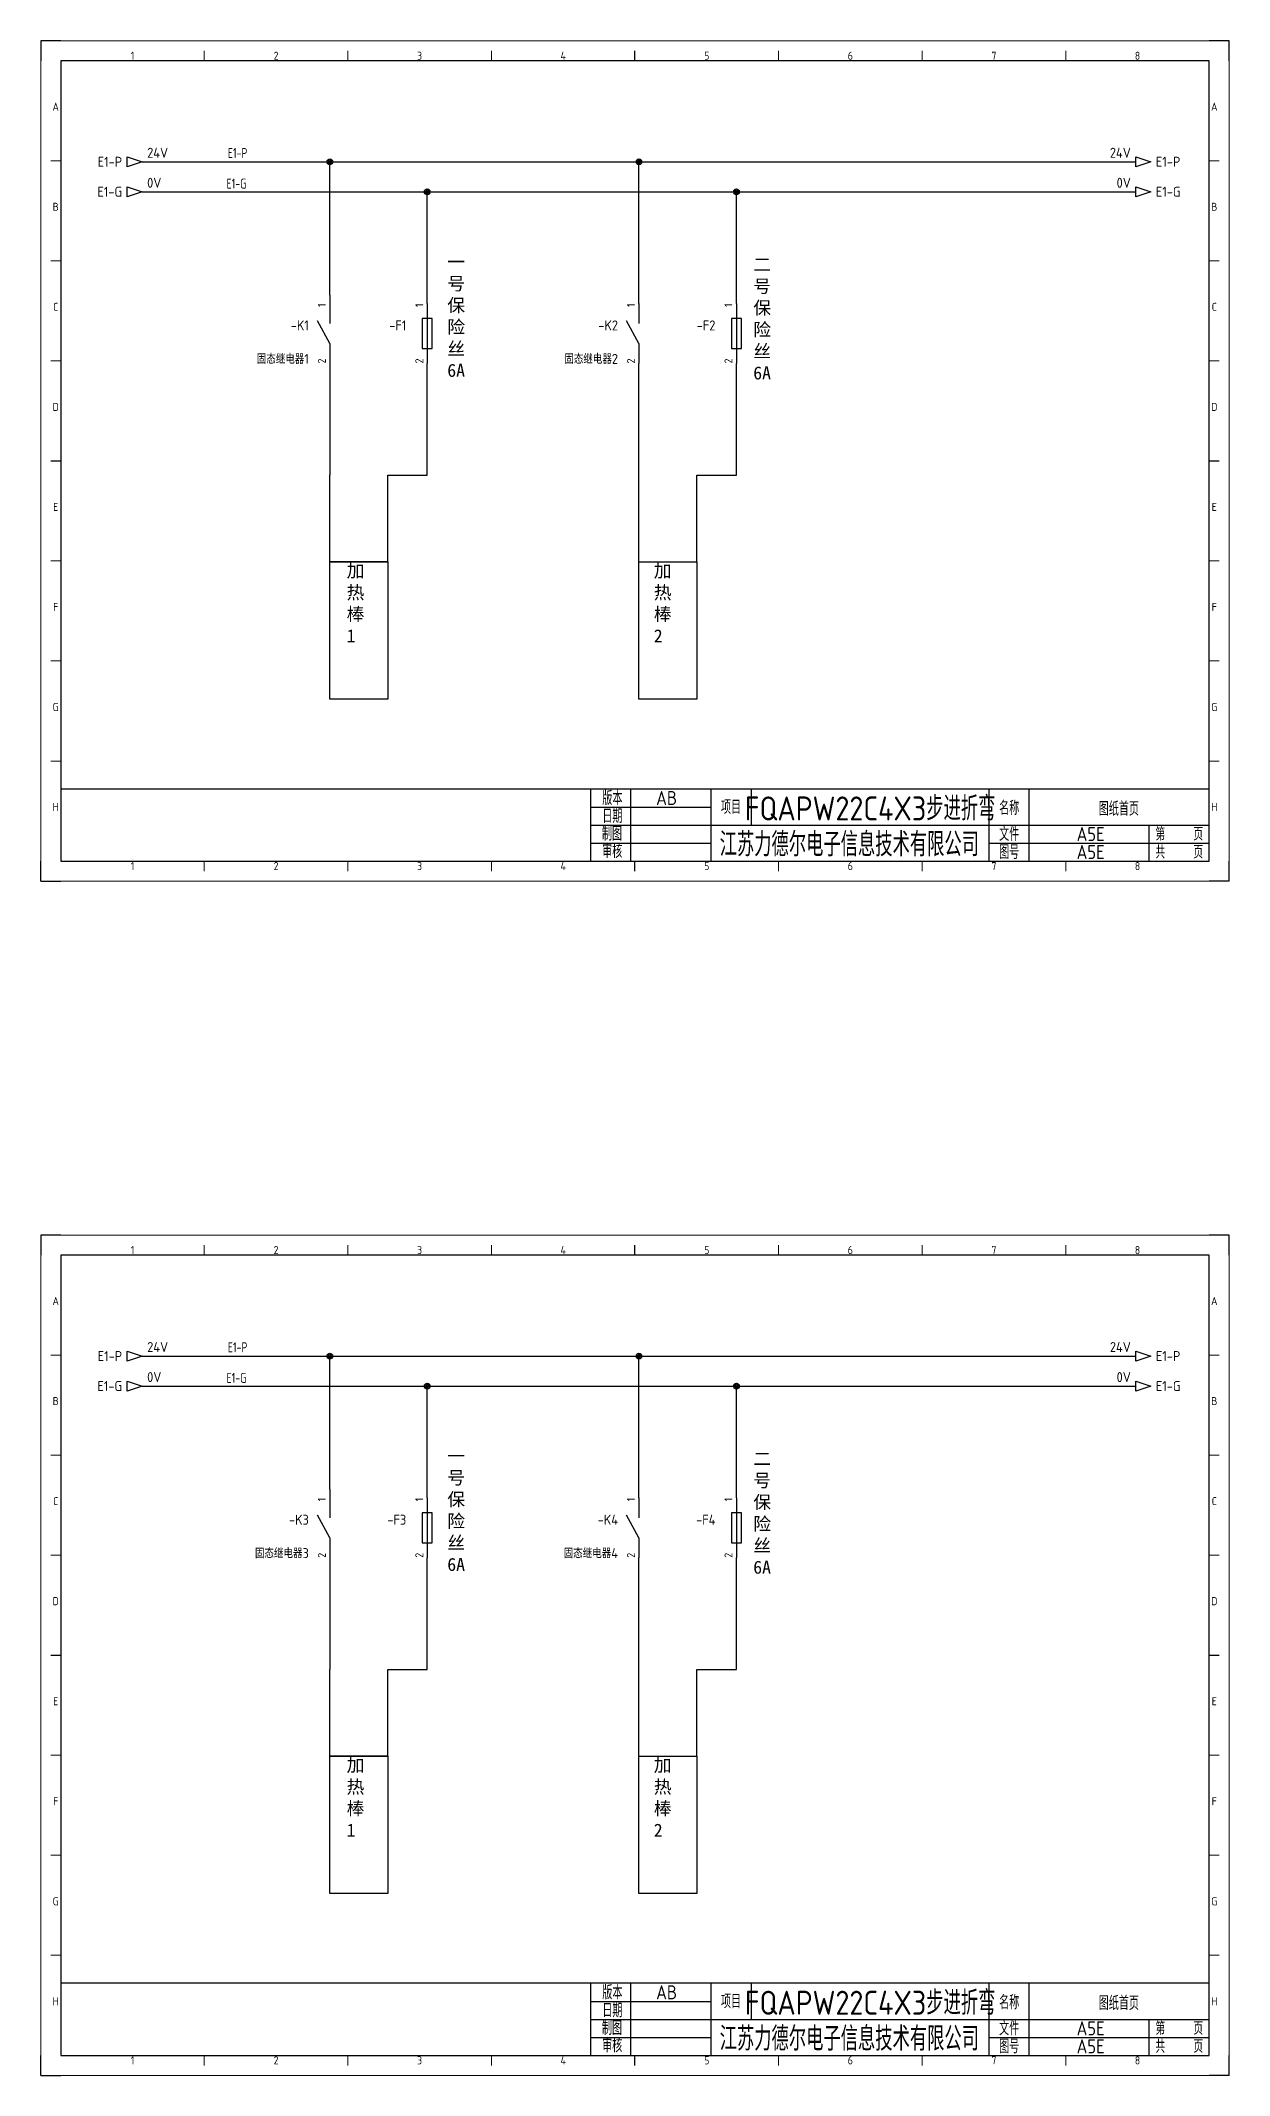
# Model space of a CAD drawing. Header units: millimetres. Extents: x -1494 to 5708, y 2764 to 5210.
# Drawn here: x 2257 to 2851, y 3991 to 5008 of the extents above; entities that cross this region are included whole.
import ezdxf
from ezdxf.enums import TextEntityAlignment as Align

# ---------------------------------------------------------------- set-up
doc = ezdxf.new("R2010")
doc.units = ezdxf.units.MM
for name, color, linetype in [('AE_BOR', 1, 'Continuous'), ('DESCCHILD', 20, 'Continuous'), ('SYMS', 7, 'Continuous'), ('TAGS', 51, 'Continuous'), ('TERMS', 123, 'Continuous'), ('WIRENO', 70, 'Continuous'), ('WIREREF', 61, 'Continuous'), ('WIREREF_DEST', 61, 'Continuous'), ('XREF', 7, 'Continuous'), ('图框_标题栏属性', 1, 'Continuous'), ('图框_标题栏文字', 6, 'Continuous')]:
    doc.layers.add(name, color=color, linetype=linetype)
doc.styles.add('ACGBTS', font='ISOCP.SHX')
doc.styles.get("Standard").update_dxf_attribs({"font": 'arial.ttf'})
doc.styles.add('WD_IEC', font='ISOCP2.shx', dxfattribs={"height": 4, "bigfont": 'gbcbig.shx'})
doc.styles.add('工程字', font='gbenor.shx', dxfattribs={"bigfont": 'gbcbig.shx'})

# ---------------------------------------------------------------- blocks, each defined once
blk = doc.blocks.new('HA1D3')
blk.add_lwpolyline([(0, 0), (-3.75, -1.25), (-3.75, 1.25)], close=True)
at = {"style": 'WD_IEC'}
blk.add_attdef('XREF', text='', height=2.5, dxfattribs=at).set_placement((-5, 0), align=Align.MIDDLE_RIGHT)
at = {"style": 'WD_IEC', "flags": 1}
blk.add_attdef('SIGCODE', text='', height=1, dxfattribs=at).set_placement((-2.5, 1.8), align=Align.RIGHT)
at = {"style": 'WD_IEC'}
for tag, p, height, flags in [('X1TERM01', (0, 0), 0.32, 1), ('WIRENO', (1.25, 1), 2.5, 8)]:
    blk.add_attdef(tag, p, '', height=height, dxfattribs=dict(at, flags=flags))
blk.add_attdef('DESC1', text='', height=2.5, dxfattribs=at).set_placement((1.25, -1), align=Align.TOP_LEFT)
blk = doc.blocks.new('HA1S1')
blk.add_lwpolyline([(0, 1.25), (3.75, 0), (0, -1.25)], close=True)
at = {"style": 'WD_IEC'}
for tag, height, flags, p in [('WIRENO', 2.5, 8, (-1.25, 1)), ('SIGCODE', 1, 1, (5, 1.8))]:
    blk.add_attdef(tag, text='', height=height, dxfattribs=dict(at, flags=flags)).set_placement(p, align=Align.RIGHT)
at = {"style": 'WD_IEC', "flags": 1}
blk.add_attdef('X4TERM01', (0, 0), '', height=0.32, dxfattribs=at)
at = {"style": 'WD_IEC'}
blk.add_attdef('XREF', text='', height=2.5, dxfattribs=at).set_placement((5, 0), align=Align.MIDDLE_LEFT)
blk.add_attdef('DESC1', text='', height=2.5, dxfattribs=at).set_placement((-1.25, -1), align=Align.TOP_RIGHT)
blk = doc.blocks.new('WD_WNH')
at = {"linetype": 'Continuous', "style": 'WD_IEC', "width": 0.8}
blk.add_attdef('WIRENO', text='', height=2.5, dxfattribs=at).set_placement((0, 0.75), align=Align.CENTER)
at = {"style": 'WD_IEC', "flags": 1}
for tag, p in [('W08USER', (0, 0.375)), ('W04USER', (0, 0.875)), ('W05USER', (0, 0.75)), ('W09USER', (0, 0.25)), ('W03USER', (0, 1)), ('W06USER', (0, 0.625)), ('W07USER', (0, 0.5)), ('W02USER', (0, 1.125)), ('W01USER', (0, 1.25)), ('W10USER', (0, 0.125))]:
    blk.add_attdef(tag, text='', height=0.08, dxfattribs=at).set_placement(p, align=Align.CENTER)
blk = doc.blocks.new('WDDOT')
for radius in [0.72, 0.449, 0.223]:
    blk.add_circle((0, 0), radius)
blk = doc.blocks.new('Border')
for p, q in [((584, 410), (10, 410)), ((10, 410), (10, 10)), ((584, 10), (584, 410)), ((10, 10), (584, 10))]:
    blk.add_line(p, q)
at = {"layer": 'AE_BOR', "color": 1, "lineweight": 30}
for p, q in [((10, 420), (0, 420)), ((0, 420), (0, 410)), ((594, 420), (584, 420)), ((594, 410), (594, 420)), ((297, 410), (297, 415)), ((5, 210), (10, 210)), ((584, 210), (589, 210)), ((0, 0), (0, 10)), ((0, 0), (10, 0)), ((297, 5), (297, 10)), ((594, 0), (584, 0)), ((594, 0), (594, 10))]:
    blk.add_line(p, q, dxfattribs=at)
at = {"layer": 'AE_BOR', "color": 1, "lineweight": 15}
for p, q in [((0, 420), (594, 420)), ((0, 0), (0, 420)), ((594, 420), (594, 0)), ((81.75, 410), (81.75, 415)), ((153.5, 410), (153.5, 415)), ((225.25, 410), (225.25, 415)), ((368.75, 410), (368.75, 415)), ((440.5, 410), (440.5, 415)), ((512.25, 410), (512.25, 415)), ((10, 360), (5, 360)), ((589, 360), (584, 360)), ((10, 310), (5, 310)), ((589, 310), (584, 310)), ((10, 260), (5, 260)), ((589, 260), (584, 260)), ((10, 160), (5, 160)), ((589, 160), (584, 160)), ((10, 110), (5, 110)), ((589, 110), (584, 110)), ((10, 60), (5, 60)), ((589, 60), (584, 60)), ((594, 0), (0, 0)), ((81.75, 5), (81.75, 10)), ((153.5, 5), (153.5, 10)), ((225.25, 5), (225.25, 10)), ((368.75, 5), (368.75, 10)), ((440.5, 5), (440.5, 10)), ((512.25, 5), (512.25, 10))]:
    blk.add_line(p, q, dxfattribs=at)
at = {"layer": 'AE_BOR', "color": 1, "lineweight": 15, "style": 'ACGBTS'}
for s, p in [('1', (45.875, 412.5)), ('2', (117.625, 412.5)), ('3', (189.375, 412.5)), ('4', (261.125, 412.5)), ('5', (332.875, 412.5)), ('6', (404.625, 412.5)), ('7', (476.375, 412.5)), ('8', (548.125, 412.5)), ('A', (7.5, 387)), ('A', (586.5, 387)), ('B', (7.5, 337)), ('B', (586.5, 337)), ('C', (7.5, 287)), ('C', (586.5, 287)), ('D', (7.5, 237)), ('D', (586.5, 237)), ('E', (7.5, 187)), ('E', (586.5, 187)), ('F', (7.5, 137)), ('F', (586.5, 137)), ('G', (7.5, 87)), ('G', (586.5, 87)), ('H', (7.5, 37)), ('H', (586.5, 37)), ('1', (45.875, 7.5)), ('2', (117.625, 7.5)), ('3', (189.375, 7.5)), ('4', (261.125, 7.5)), ('5', (332.875, 7.5)), ('6', (404.625, 7.5)), ('7', (476.375, 7.5)), ('8', (548.125, 7.5))]:
    blk.add_text(s, height=4, dxfattribs=at).set_placement(p, align=Align.MIDDLE)
blk = doc.blocks.new('TITLE3')
for p, q in [((-309, 0), (-309, 36)), ((-289, 0), (-289, 36)), ((-249, 0), (-249, 36)), ((-249, 0), (-249, 36)), ((-249, 0), (-249, 36)), ((-229, 36), (-229, 27)), ((-110, 0), (-110, 36)), ((-90, 0), (-90, 36)), ((-309, 27), (-249, 27)), ((-229, 27), (-229, 18)), ((-309, 18), (-248, 18)), ((-249, 18), (0, 18)), ((-30, 0), (-30, 18)), ((-309, 9), (-249, 9)), ((-289, 4.2), (-289, 4.2)), ((-289, 4.2), (-289, 4.2)), ((-110, 9), (0, 9))]:
    blk.add_line(p, q)
blk.add_lwpolyline([(-309, 36), (-574, 36), (-574, 0), (-309, 0)], close=True)
blk.add_lwpolyline([(-309, 0), (0, 0), (0, 36), (-309, 36)])
at = {"layer": '图框_标题栏属性', "style": '工程字'}
for tag, height, p in [('版本', 7, (-271.2, 31.5)), ('项目', 12, (-169.5, 27)), ('日期', 7, (-271.2, 22.5)), ('名称', 7, (-45.2, 26.5)), ('制图', 7, (-271.3, 13.7)), ('公司名称', 12, (-179.9, 9)), ('文件', 7, (-59.3, 13.5)), ('页数', 7, (-15, 13.5)), ('审核', 7, (-270.7, 4.7)), ('图号', 7, (-59.3, 4.5)), ('总数', 7, (-15, 4.5))]:
    blk.add_attdef(tag, text='', height=height, dxfattribs=at).set_placement(p, align=Align.MIDDLE)
at = {"layer": '图框_标题栏文字', "style": '工程字'}
for s, height, p in [('版本', 7, (-298.3, 31.5)), ('项目', 7, (-239, 27)), ('名称', 7, (-100, 26.5)), ('日期', 7, (-298.3, 22.5)), ('制图', 7, (-298.5, 13.7)), ('文件', 7, (-100, 13.5)), ('第    页', 6.5, (-15, 13.5)), ('审核', 7, (-298.4, 5)), ('图号', 7, (-100, 4.5)), ('共    页', 6.5, (-15, 4.5))]:
    blk.add_text(s, height=height, dxfattribs=at).set_placement(p, align=Align.MIDDLE_CENTER)
blk = doc.blocks.new('VFU1')
blk.add_line((0, 7.5), (0, -7.5))
blk.add_lwpolyline([(-1.25, 3.75), (-1.25, -3.75), (1.25, -3.75), (1.25, 3.75)], close=True)
at = {"style": 'WD_IEC'}
for tag, p in [('INST', (-5.25, 7.75)), ('LOC', (-5.25, 4.25)), ('TAG1', (-5.25, 0.75)), ('RATING1', (-5.25, -3.75)), ('DESC1', (-5.25, -11.6)), ('XREF', (-5.25, -7.75)), ('DESC2', (-5.25, -15.1)), ('DESC3', (-5.25, -18.6))]:
    blk.add_attdef(tag, text='', height=2.5, dxfattribs=at).set_placement(p, align=Align.RIGHT)
blk.add_attdef('TERM01', text='', height=2, rotation=90, dxfattribs=at).set_placement((-1, 7.5), align=Align.RIGHT)
at = {"style": 'WD_IEC', "flags": 1}
for tag, p, height in [('X2TERM01', (0, 7.5), 0.32), ('MFG', (2.75, 6.5), 1.5), ('CAT', (2.75, 4), 1.5), ('X4LINK', (-1.25, 0), 0.32), ('X1LINK', (1.25, 0), 0.32), ('ASSYCODE', (2.25, -4), 1), ('FAMILY', (2.25, -5.5), 1), ('X8TERM02', (0, -7.5), 0.32), ('CATDESC', (2.25, -7), 1)]:
    blk.add_attdef(tag, p, '', height=height, dxfattribs=at)
at = {"style": 'WD_IEC'}
blk.add_attdef('TERM02', (-1, -7.5), '', height=2, rotation=90, dxfattribs=at)
blk = doc.blocks.new('VCR21')
for p, q in [((0, 7.5), (0, 2.5)), ((0, -2.5), (-3.125, 3.125)), ((0, -2.5), (0, -7.5))]:
    blk.add_line(p, q)
at = {"style": 'WD_IEC'}
for tag, p in [('INST', (-5.25, 7.75)), ('LOC', (-5.25, 4.25)), ('TAG2', (-5.25, 0.75)), ('XREF', (-5.25, -3.75)), ('DESC2', (-5.25, -11.1)), ('DESC1', (-5.25, -7.6)), ('DESC3', (-5.25, -14.6))]:
    blk.add_attdef(tag, text='', height=2.5, dxfattribs=at).set_placement(p, align=Align.RIGHT)
blk.add_attdef('TERM01', text='', height=2, rotation=90, dxfattribs=at).set_placement((-1, 7.5), align=Align.RIGHT)
at = {"style": 'WD_IEC', "flags": 1}
for tag, p, height in [('X2TERM01', (0, 7.5), 0.32), ('X4LINK', (-2, 0), 0.32), ('X1LINK', (-0.5, 0), 0.32), ('CONTACT', (4, -3.5), 1), ('FAMILY', (4, -5), 1), ('COMMON', (5.25, -4.75), 1), ('X8TERM02', (0, -7.5), 0.32)]:
    blk.add_attdef(tag, p, '', height=height, dxfattribs=at)
at = {"style": 'WD_IEC'}
blk.add_attdef('TERM02', (-1, -7.5), '', height=2, rotation=90, dxfattribs=at)

msp = doc.modelspace()

# ---------------------------------------------------------------- linework, layer by layer
at = {"layer": 'Defpoints', "linetype": 'ByBlock'}
for p, q in [((2401.3, 4880.9), (2401.3, 4876.7)), ((2401.3, 4284), (2401.3, 4279.8)), ((2401.3, 4249.8), (2401.3, 4194))]:
    msp.add_line(p, q, dxfattribs=at)
at = {"layer": 'XREF'}
for p, q in [((2307.5, 4947.5), (2804.1, 4947.5)), ((2307.5, 4932.5), (2804.1, 4932.5)), ((2307.5, 4350.6), (2804.1, 4350.6)), ((2307.5, 4335.6), (2804.1, 4335.6))]:
    msp.add_line(p, q, dxfattribs=at)
at = {"layer": 'XREF', "linetype": 'ByBlock'}
for p, q in [((2401.3, 4880.9), (2401.3, 4947.5)), ((2555.8, 4880.9), (2555.8, 4947.5)), ((2450, 4876.7), (2450, 4932.5)), ((2604.5, 4876.7), (2604.5, 4932.5)), ((2555.8, 4876.7), (2555.8, 4880.9)), ((2401.3, 4846.7), (2401.3, 4790.9)), ((2450, 4790.9), (2450, 4846.7)), ((2555.8, 4790.9), (2555.8, 4846.7)), ((2604.5, 4790.9), (2604.5, 4846.7)), ((2401.3, 4747.5), (2401.3, 4790.9)), ((2430.2, 4747.5), (2430.2, 4790.9)), ((2430.2, 4790.9), (2450, 4790.9)), ((2555.8, 4747.5), (2555.8, 4790.9)), ((2584.7, 4747.5), (2584.7, 4790.9)), ((2584.7, 4790.9), (2604.5, 4790.9)), ((2401.3, 4284), (2401.3, 4350.6)), ((2555.8, 4284), (2555.8, 4350.6)), ((2450, 4279.8), (2450, 4335.6)), ((2604.5, 4279.8), (2604.5, 4335.6)), ((2555.8, 4279.8), (2555.8, 4284)), ((2450, 4194), (2450, 4249.8)), ((2555.8, 4194), (2555.8, 4249.8)), ((2604.5, 4194), (2604.5, 4249.8)), ((2401.3, 4150.6), (2401.3, 4194)), ((2430.2, 4150.6), (2430.2, 4194)), ((2430.2, 4194), (2450, 4194)), ((2555.8, 4150.6), (2555.8, 4194)), ((2584.7, 4150.6), (2584.7, 4194)), ((2584.7, 4194), (2604.5, 4194))]:
    msp.add_line(p, q, dxfattribs=at)
for points in [[(2401.3, 4747.5), (2430.2, 4747.5), (2430.2, 4747.5), (2401.3, 4747.5)], [(2401.3, 4747.5), (2430.2, 4747.5), (2430.2, 4747.5), (2401.3, 4747.5)], [(2401.3, 4747.5), (2430.2, 4747.5), (2430.2, 4678.9), (2401.3, 4678.9)], [(2555.8, 4747.5), (2584.7, 4747.5), (2584.7, 4678.9), (2555.8, 4678.9)], [(2401.3, 4150.6), (2430.2, 4150.6), (2430.2, 4150.6), (2401.3, 4150.6)], [(2401.3, 4150.6), (2430.2, 4150.6), (2430.2, 4150.6), (2401.3, 4150.6)], [(2401.3, 4150.6), (2430.2, 4150.6), (2430.2, 4082), (2401.3, 4082)], [(2555.8, 4150.6), (2584.7, 4150.6), (2584.7, 4082), (2555.8, 4082)]]:
    msp.add_lwpolyline(points, close=True, dxfattribs=at)

# ---------------------------------------------------------------- block references
at = {"layer": 'SYMS', "linetype": 'ByBlock'}
ref = msp.add_blockref('VCR21', (2401.3, 4861.7), dxfattribs=dict(at, xscale=2, yscale=2, zscale=2))
ref.add_attrib('TERM02', '2', (2399.3, 4846.7), dxfattribs={"layer": 'TERMS', "height": 4, "rotation": 90, "style": 'WD_IEC'})
ref.add_attrib('TERM01', '1', dxfattribs={"layer": 'TERMS', "height": 4, "rotation": 90, "style": 'WD_IEC'}).set_placement((2399.3, 4876.7), align=Align.RIGHT)
ref.add_attrib('DESC1', '固态继电器1', dxfattribs={"layer": 'DESCCHILD', "height": 5, "style": 'WD_IEC'}).set_placement((2390.8, 4846.5), align=Align.RIGHT)
ref.add_attrib('TAG2', '-K1', dxfattribs={"layer": 'TAGS', "height": 5, "style": 'WD_IEC'}).set_placement((2390.8, 4863.2), align=Align.RIGHT)
ref = msp.add_blockref('VFU1', (2450, 4861.7), dxfattribs=dict(at, xscale=2, yscale=2, zscale=2))
ref.add_attrib('TERM02', '2', (2448, 4846.7), dxfattribs={"layer": 'TERMS', "height": 4, "rotation": 90, "style": 'WD_IEC'})
ref.add_attrib('TERM01', '1', dxfattribs={"layer": 'TERMS', "height": 4, "rotation": 90, "style": 'WD_IEC'}).set_placement((2448, 4876.7), align=Align.RIGHT)
ref.add_attrib('TAG1', '-F1', dxfattribs={"layer": 'TAGS', "height": 5, "style": 'WD_IEC'}).set_placement((2439.5, 4863.2), align=Align.RIGHT)
ref = msp.add_blockref('VCR21', (2555.8, 4861.7), dxfattribs=dict(at, xscale=2, yscale=2, zscale=2))
ref.add_attrib('TERM02', '2', (2553.8, 4846.7), dxfattribs={"layer": 'TERMS', "height": 4, "rotation": 90, "style": 'WD_IEC'})
ref.add_attrib('TERM01', '1', dxfattribs={"layer": 'TERMS', "height": 4, "rotation": 90, "style": 'WD_IEC'}).set_placement((2553.8, 4876.7), align=Align.RIGHT)
ref.add_attrib('DESC1', '固态继电器2', dxfattribs={"layer": 'DESCCHILD', "height": 5, "style": 'WD_IEC'}).set_placement((2545.3, 4846.5), align=Align.RIGHT)
ref.add_attrib('TAG2', '-K2', dxfattribs={"layer": 'TAGS', "height": 5, "style": 'WD_IEC'}).set_placement((2545.3, 4863.2), align=Align.RIGHT)
ref = msp.add_blockref('VFU1', (2604.5, 4861.7), dxfattribs=dict(at, xscale=2, yscale=2, zscale=2))
ref.add_attrib('TERM02', '2', (2602.5, 4846.7), dxfattribs={"layer": 'TERMS', "height": 4, "rotation": 90, "style": 'WD_IEC'})
ref.add_attrib('TERM01', '1', dxfattribs={"layer": 'TERMS', "height": 4, "rotation": 90, "style": 'WD_IEC'}).set_placement((2602.5, 4876.7), align=Align.RIGHT)
ref.add_attrib('TAG1', '-F2', dxfattribs={"layer": 'TAGS', "height": 5, "style": 'WD_IEC'}).set_placement((2594, 4863.2), align=Align.RIGHT)
ref = msp.add_blockref('VCR21', (2401.3, 4264.8), dxfattribs=dict(at, xscale=2, yscale=2, zscale=2))
ref.add_attrib('TERM02', '2', (2399.3, 4249.8), dxfattribs={"layer": 'TERMS', "height": 4, "rotation": 90, "style": 'WD_IEC'})
ref.add_attrib('TERM01', '1', dxfattribs={"layer": 'TERMS', "height": 4, "rotation": 90, "style": 'WD_IEC'}).set_placement((2399.3, 4279.8), align=Align.RIGHT)
ref.add_attrib('DESC1', '固态继电器3', dxfattribs={"layer": 'DESCCHILD', "height": 5, "style": 'WD_IEC'}).set_placement((2390.8, 4249.6), align=Align.RIGHT)
ref.add_attrib('TAG2', '-K3', dxfattribs={"layer": 'TAGS', "height": 5, "style": 'WD_IEC'}).set_placement((2390.8, 4266.3), align=Align.RIGHT)
ref = msp.add_blockref('VFU1', (2450, 4264.8), dxfattribs=dict(at, xscale=2, yscale=2, zscale=2))
ref.add_attrib('TERM02', '2', (2448, 4249.8), dxfattribs={"layer": 'TERMS', "height": 4, "rotation": 90, "style": 'WD_IEC'})
ref.add_attrib('TERM01', '1', dxfattribs={"layer": 'TERMS', "height": 4, "rotation": 90, "style": 'WD_IEC'}).set_placement((2448, 4279.8), align=Align.RIGHT)
ref.add_attrib('TAG1', '-F3', dxfattribs={"layer": 'TAGS', "height": 5, "style": 'WD_IEC'}).set_placement((2439.5, 4266.3), align=Align.RIGHT)
ref = msp.add_blockref('VCR21', (2555.8, 4264.8), dxfattribs=dict(at, xscale=2, yscale=2, zscale=2))
ref.add_attrib('TERM02', '2', (2553.8, 4249.8), dxfattribs={"layer": 'TERMS', "height": 4, "rotation": 90, "style": 'WD_IEC'})
ref.add_attrib('TERM01', '1', dxfattribs={"layer": 'TERMS', "height": 4, "rotation": 90, "style": 'WD_IEC'}).set_placement((2553.8, 4279.8), align=Align.RIGHT)
ref.add_attrib('DESC1', '固态继电器4', dxfattribs={"layer": 'DESCCHILD', "height": 5, "style": 'WD_IEC'}).set_placement((2545.3, 4249.6), align=Align.RIGHT)
ref.add_attrib('TAG2', '-K4', dxfattribs={"layer": 'TAGS', "height": 5, "style": 'WD_IEC'}).set_placement((2545.3, 4266.3), align=Align.RIGHT)
ref = msp.add_blockref('VFU1', (2604.5, 4264.8), dxfattribs=dict(at, xscale=2, yscale=2, zscale=2))
ref.add_attrib('TERM02', '2', (2602.5, 4249.8), dxfattribs={"layer": 'TERMS', "height": 4, "rotation": 90, "style": 'WD_IEC'})
ref.add_attrib('TERM01', '1', dxfattribs={"layer": 'TERMS', "height": 4, "rotation": 90, "style": 'WD_IEC'}).set_placement((2602.5, 4279.8), align=Align.RIGHT)
ref.add_attrib('TAG1', '-F4', dxfattribs={"layer": 'TAGS', "height": 5, "style": 'WD_IEC'}).set_placement((2594, 4266.3), align=Align.RIGHT)
at = {"layer": 'XREF'}
for p in [(2256.8, 4588), (2256.8, 3991.1)]:
    msp.add_blockref('Border', p, dxfattribs=at)
ref = msp.add_blockref('HA1D3', (2307.5, 4947.5), dxfattribs=dict(at, xscale=2, yscale=2, zscale=2))
ref.add_attrib('XREF', 'E1-P', dxfattribs={"height": 5, "style": 'WD_IEC'}).set_placement((2297.5, 4947.5), align=Align.MIDDLE_RIGHT)
ref.add_attrib('WIRENO', '24V', (2310, 4949.5), dxfattribs={"layer": 'WIREREF_DEST', "height": 5, "style": 'WD_IEC', "flags": 8})
ref = msp.add_blockref('WD_WNH', (2353.9, 4936.2), dxfattribs=dict(at, xscale=2, yscale=2, zscale=2))
ref.add_attrib('WIRENO', 'E1-P', dxfattribs={"layer": 'WIRENO', "linetype": 'Continuous', "height": 5, "style": 'WD_IEC', "width": 0.8}).set_placement((2355.2, 4949.4), align=Align.CENTER)
ref = msp.add_blockref('HA1S1', (2804.1, 4947.5), dxfattribs=dict(at, xscale=2, yscale=2, zscale=2))
ref.add_attrib('XREF', 'E1-P', dxfattribs={"height": 5, "style": 'WD_IEC'}).set_placement((2814.1, 4947.5), align=Align.MIDDLE_LEFT)
ref.add_attrib('WIRENO', '24V', dxfattribs={"layer": 'WIREREF', "height": 5, "style": 'WD_IEC', "flags": 8}).set_placement((2801.6, 4949.5), align=Align.RIGHT)
at = {"layer": 'XREF', "linetype": 'ByBlock', "xscale": 2, "yscale": 2, "zscale": 2}
for p in [(2401.3, 4947.5), (2555.8, 4947.5), (2450, 4932.5), (2604.5, 4932.5), (2401.3, 4350.6), (2555.8, 4350.6), (2450, 4335.6), (2604.5, 4335.6)]:
    msp.add_blockref('WDDOT', p, dxfattribs=at)
at = {"layer": 'XREF'}
ref = msp.add_blockref('HA1D3', (2307.5, 4932.5), dxfattribs=dict(at, xscale=2, yscale=2, zscale=2))
ref.add_attrib('XREF', 'E1-G', dxfattribs={"height": 5, "style": 'WD_IEC'}).set_placement((2297.5, 4932.5), align=Align.MIDDLE_RIGHT)
ref.add_attrib('WIRENO', '0V', (2310, 4934.5), dxfattribs={"layer": 'WIREREF_DEST', "height": 5, "style": 'WD_IEC', "flags": 8})
ref = msp.add_blockref('WD_WNH', (2353.4, 4917.1), dxfattribs=dict(at, xscale=2, yscale=2, zscale=2))
ref.add_attrib('WIRENO', 'E1-G', dxfattribs={"layer": 'WIRENO', "linetype": 'Continuous', "height": 5, "style": 'WD_IEC', "width": 0.8}).set_placement((2354.6, 4934.1), align=Align.CENTER)
ref = msp.add_blockref('HA1S1', (2804.1, 4932.5), dxfattribs=dict(at, xscale=2, yscale=2, zscale=2))
ref.add_attrib('XREF', 'E1-G', dxfattribs={"height": 5, "style": 'WD_IEC'}).set_placement((2814.1, 4932.5), align=Align.MIDDLE_LEFT)
ref.add_attrib('WIRENO', '0V', dxfattribs={"layer": 'WIREREF', "height": 5, "style": 'WD_IEC', "flags": 8}).set_placement((2801.6, 4934.5), align=Align.RIGHT)
for p in [(2840.8, 4598), (2840.8, 4001.1)]:
    msp.add_blockref('TITLE3', p, dxfattribs=at).add_auto_attribs({'文件': 'A5E', '图号': 'A5E', '名称': '图纸首页', '公司名称': '江苏力德尔电子信息技术有限公司', '项目': 'FQAPW22C4X3步进折弯', '版本': 'AB'})
ref = msp.add_blockref('HA1D3', (2307.5, 4350.6), dxfattribs=dict(at, xscale=2, yscale=2, zscale=2))
ref.add_attrib('XREF', 'E1-P', dxfattribs={"height": 5, "style": 'WD_IEC'}).set_placement((2297.5, 4350.6), align=Align.MIDDLE_RIGHT)
ref.add_attrib('WIRENO', '24V', (2310, 4352.6), dxfattribs={"layer": 'WIREREF_DEST', "height": 5, "style": 'WD_IEC', "flags": 8})
ref = msp.add_blockref('WD_WNH', (2353.9, 4339.3), dxfattribs=dict(at, xscale=2, yscale=2, zscale=2))
ref.add_attrib('WIRENO', 'E1-P', dxfattribs={"layer": 'WIRENO', "linetype": 'Continuous', "height": 5, "style": 'WD_IEC', "width": 0.8}).set_placement((2355.2, 4352.5), align=Align.CENTER)
ref = msp.add_blockref('HA1S1', (2804.1, 4350.6), dxfattribs=dict(at, xscale=2, yscale=2, zscale=2))
ref.add_attrib('XREF', 'E1-P', dxfattribs={"height": 5, "style": 'WD_IEC'}).set_placement((2814.1, 4350.6), align=Align.MIDDLE_LEFT)
ref.add_attrib('WIRENO', '24V', dxfattribs={"layer": 'WIREREF', "height": 5, "style": 'WD_IEC', "flags": 8}).set_placement((2801.6, 4352.6), align=Align.RIGHT)
ref = msp.add_blockref('HA1D3', (2307.5, 4335.6), dxfattribs=dict(at, xscale=2, yscale=2, zscale=2))
ref.add_attrib('XREF', 'E1-G', dxfattribs={"height": 5, "style": 'WD_IEC'}).set_placement((2297.5, 4335.6), align=Align.MIDDLE_RIGHT)
ref.add_attrib('WIRENO', '0V', (2310, 4337.6), dxfattribs={"layer": 'WIREREF_DEST', "height": 5, "style": 'WD_IEC', "flags": 8})
ref = msp.add_blockref('WD_WNH', (2353.4, 4320.2), dxfattribs=dict(at, xscale=2, yscale=2, zscale=2))
ref.add_attrib('WIRENO', 'E1-G', dxfattribs={"layer": 'WIRENO', "linetype": 'Continuous', "height": 5, "style": 'WD_IEC', "width": 0.8}).set_placement((2354.6, 4337.2), align=Align.CENTER)
ref = msp.add_blockref('HA1S1', (2804.1, 4335.6), dxfattribs=dict(at, xscale=2, yscale=2, zscale=2))
ref.add_attrib('XREF', 'E1-G', dxfattribs={"height": 5, "style": 'WD_IEC'}).set_placement((2814.1, 4335.6), align=Align.MIDDLE_LEFT)
ref.add_attrib('WIRENO', '0V', dxfattribs={"layer": 'WIREREF', "height": 5, "style": 'WD_IEC', "flags": 8}).set_placement((2801.6, 4337.6), align=Align.RIGHT)

# ---------------------------------------------------------------- texts
at = {"layer": 'XREF', "char_height": 6.5, "attachment_point": 1}
for s, insert in [('{\\fSimSun|b0|i0|c134|p2;\\C0;一号\\P保险丝\\P6A}', (2460, 4900.7)), ('{\\fSimSun|b0|i0|c134|p2;\\C0;二号\\P保险丝\\P6A}', (2612.9, 4899.4)), ('{\\fSimSun|b0|i0|c134|p2;\\C0;加热棒\\P1}', (2409.7, 4746.3)), ('{\\fSimSun|b0|i0|c134|p2;\\C0;加热棒\\P2}', (2563.2, 4746.3)), ('{\\fSimSun|b0|i0|c134|p2;\\C0;二号\\P保险丝\\P6A}', (2612.9, 4302.5)), ('{\\fSimSun|b0|i0|c134|p2;\\C0;一号\\P保险丝\\P6A}', (2460, 4303.9)), ('{\\fSimSun|b0|i0|c134|p2;\\C0;加热棒\\P1}', (2409.7, 4149.4)), ('{\\fSimSun|b0|i0|c134|p2;\\C0;加热棒\\P2}', (2563.2, 4149.4))]:
    msp.add_mtext_dynamic_manual_height_columns(s, width=12.97, gutter_width=8.12, heights=[160.2], dxfattribs=dict(at, insert=insert))

doc.saveas('drawing.dxf')
